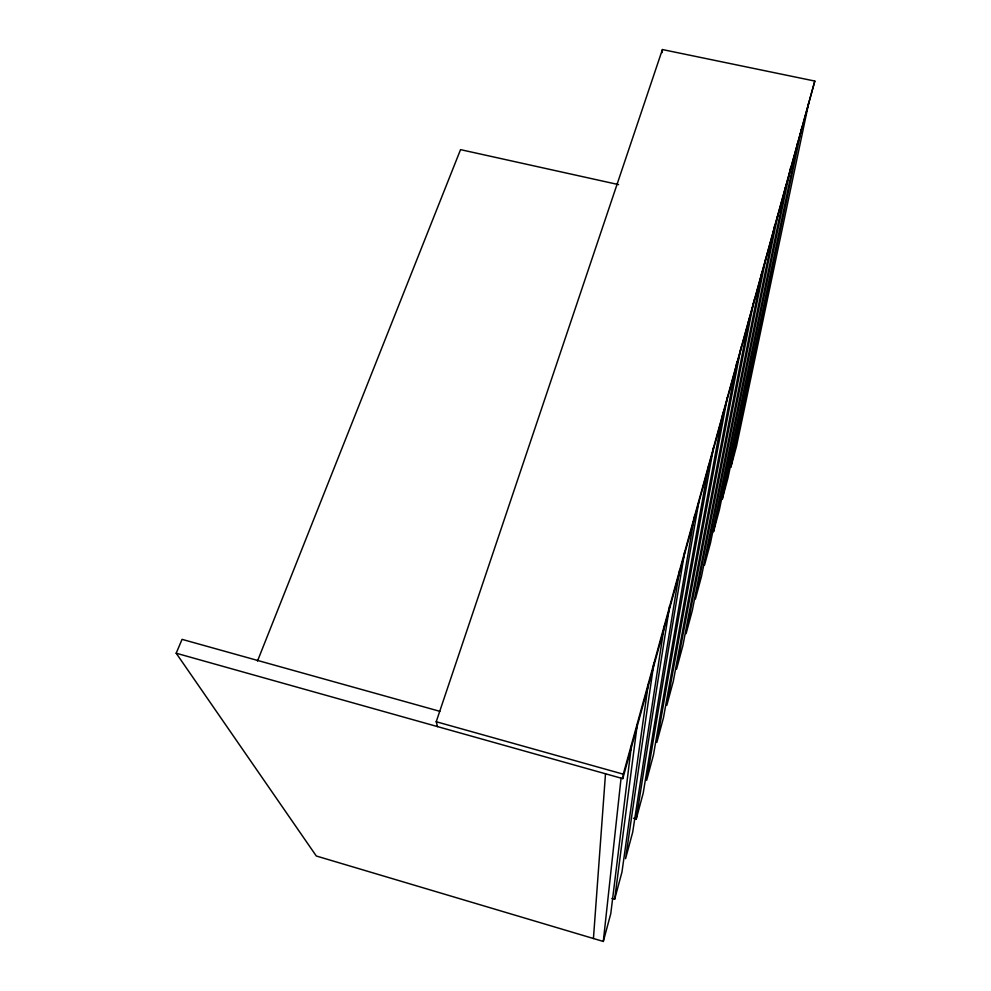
<?xml version="1.0" encoding="UTF-8"?>
<svg xmlns="http://www.w3.org/2000/svg" width="991" height="991" viewBox="0 0 991 991"><rect width="100%" height="100%" fill="white"/><g stroke="black" fill="none" stroke-linecap="round" stroke-linejoin="round"><path stroke-width="1.49" d="M593.436 938.514L605.501 773.773M662.186 52.585L662.409 49.55L814.813 81.064L622.794 778.629L176.187 653.218L182.059 639.356L439.855 711.327M176.187 653.218L316.302 856.001L603.308 941.45L621.06 778.146M622.794 778.629L623.289 774.182L814.813 81.064M631.416 745.777L610.778 913.665L603.308 941.45M611.881 898.379L614.668 899.196L637.287 724.347M648.263 684.298L621.964 872.068L614.668 899.196M653.887 663.14L625.581 858.652L632.704 832.143L664.267 626.064M633.497 818.256L636.234 819.037L669.718 605.563M679.727 569.788L643.209 793.11L636.234 819.037M684.756 551.516L646.652 780.301L653.465 754.956L694.666 515.518M698.754 502.35L656.835 742.42L663.499 717.645L708.59 466.005M713.57 447.387L666.794 705.381L673.323 681.139L723.12 412.231M727.394 397.193L676.543 669.148L682.923 645.426L736.957 361.579M741.082 347.073L686.082 633.695L692.325 610.481L749.196 318.545M754.064 300.038L695.409 598.998L701.529 576.266L761.881 272.537M766.031 257.474L704.551 565.031L710.535 542.771L774.801 224.833M777.898 214.824L713.495 531.771L719.355 509.969L785.826 186.097M790.657 167.429L722.266 499.191L728.001 477.848L797.718 142.58M801.496 128.867L730.838 467.281L736.474 446.359L808.644 103.361M437.539 726.601L436.226 721.733L662.409 49.55M257.487 661.059L460.542 149.641L618.57 184.611M436.226 721.733L623.289 774.182"/></g></svg>
